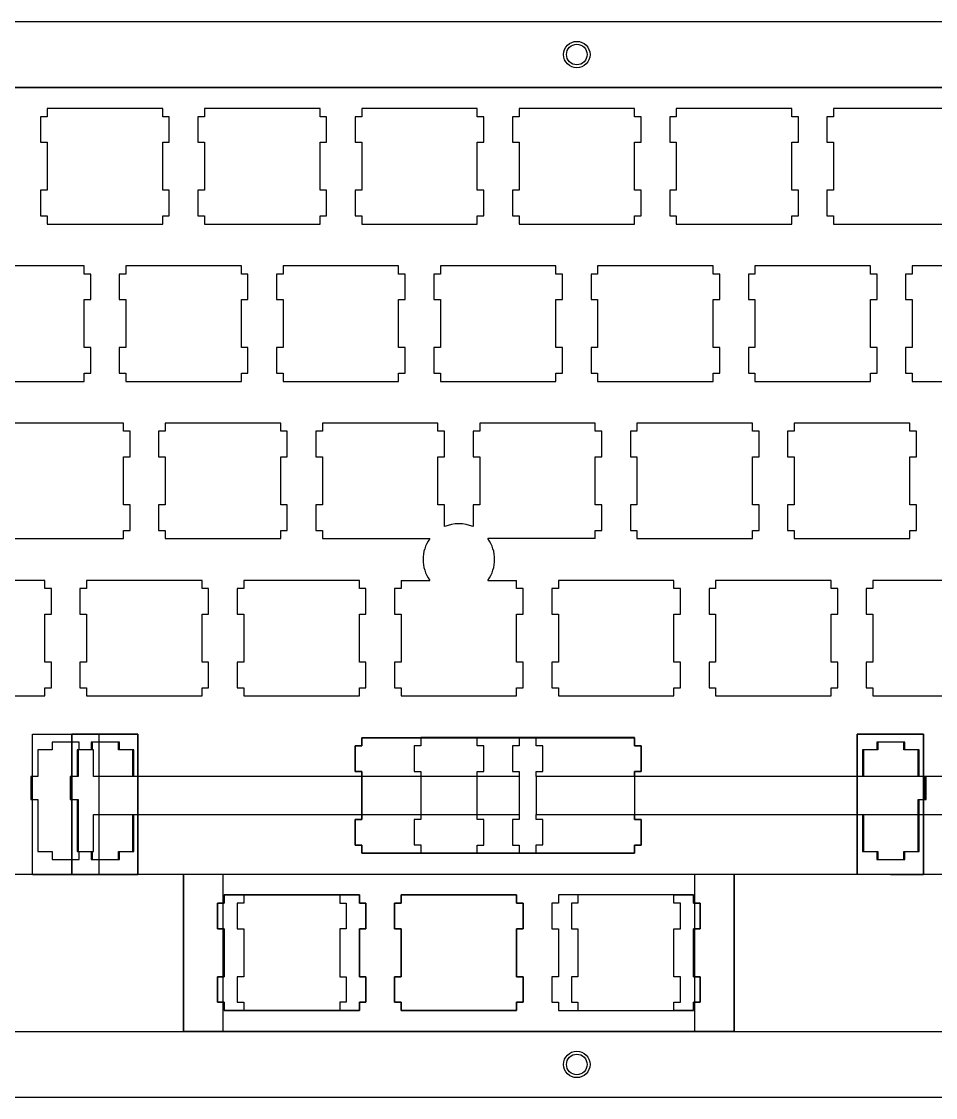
# Model space of a CAD drawing. Header units: millimetres. Extents: x 0 to 302, y 0 to 130.
# Drawn here: x 83.6 to 194.3, y 0 to 130.3 of the extents above; entities that cross this region are included whole.
import ezdxf

# ---------------------------------------------------------------- set-up
doc = ezdxf.new("R2010")
doc.units = ezdxf.units.MM
for name, color, linetype, lineweight, true_color in [('BOLT_HOLES', 7, 'Continuous', 25, 0xffffff), ('BORDER', 7, 'Continuous', 25, 0xffffff), ('HOLES', 7, 'Continuous', 25, 0xffffff), ('MOUSE BUTTONS__UNIVERSAL', 5, 'Continuous', 25, 0x0000ff), ('MOUSE_BUTTONS__1.25U', 5, 'Continuous', 25, 0x0000ff), ('MOUSE_BUTTONS__1U', 5, 'Continuous', 25, 0x0000ff), ('MOUSE_BUTTONS__PCB_CUTOUT', 30, 'Continuous', 25, 0xff7f00), ('PCBS', 7, 'Continuous', 25, 0x000000), ('SWITCH__BASE', 5, 'Continuous', 25, 0x0000ff), ('SWITCH__BOTTOM_ROW__6.25U__PCB', 5, 'Continuous', 25, 0x0000ff), ('SWITCH__BOTTOM_ROW__6.25U__PLATE', 5, 'Continuous', 25, 0x0000ff), ('SWITCH__BOTTOM_ROW__6U__PCB', 5, 'Continuous', 25, 0x0000ff), ('SWITCH__BOTTOM_ROW__6U__PLATE', 5, 'Continuous', 25, 0x0000ff), ('SWITCH__BOTTOM_ROW__7U__PCB', 5, 'Continuous', 25, 0x0000ff), ('SWITCH__BOTTOM_ROW__7U__PLATE', 5, 'Continuous', 25, 0x0000ff), ('SWITCH__MOUSE BUTTONS CUTOUT', 30, 'Continuous', 25, 0xff7f00), ('SWITCH__UNIVERSAL', 2, 'Continuous', 25, 0xffff00), ('TOP_PLATE__BASE', 1, 'Continuous', 25, 0xff0000), ('TOP_PLATE__MB__1.25U', 1, 'Continuous', 25, 0xff0000), ('TOP_PLATE__MB__1U', 1, 'Continuous', 25, 0xff0000)]:
    doc.layers.add(name, color=color, linetype=linetype, lineweight=lineweight, true_color=true_color)

msp = doc.modelspace()

# ---------------------------------------------------------------- linework, layer by layer
at = {"layer": 'BOLT_HOLES'}
for centre in [(150.8763, 126.302), (150.8749, 4)]:
    msp.add_circle(centre, 1.25, dxfattribs=at)
at = {"layer": 'BORDER'}
for p, q in [((34.875, 130.302), (297.7516, 130.302)), ((297.7516, 0), (4, 0))]:
    msp.add_line(p, q, dxfattribs=at)
at = {"layer": 'HOLES'}
for centre in [(150.8763, 126.302), (150.8749, 4)]:
    msp.add_circle(centre, 1.6, dxfattribs=at)
at = {"layer": 'MOUSE BUTTONS__UNIVERSAL'}
for p, q in [((108.15701, 23.5267), (107.35638, 23.5267)), ((107.35638, 23.5267), (107.35638, 20.4275)), ((110.53826, 24.5258), (108.15701, 24.5272)), ((108.15701, 24.5272), (108.15701, 23.5267)), ((110.5383, 24.5258), (124.5383, 24.5258)), ((124.5383, 24.5258), (124.5383, 23.5267)), ((124.5383, 23.5267), (125.3383, 23.5267)), ((125.3383, 23.5267), (125.3383, 20.4248)), ((128.7883, 20.4248), (128.7883, 23.5267)), ((128.7883, 23.5267), (129.5883, 23.5267)), ((129.5883, 24.5258), (143.5883, 24.5258)), ((129.5883, 23.5267), (129.5883, 24.5258)), ((143.5883, 24.5258), (143.5883, 23.5267)), ((143.5883, 23.5267), (144.3883, 23.5267)), ((144.3883, 23.5267), (144.3883, 20.4248)), ((148.6383, 23.5267), (147.8383, 23.5267)), ((147.8383, 23.5267), (147.8383, 20.4248)), ((148.6383, 24.5258), (148.6383, 23.5267)), ((162.6383, 24.5258), (148.6383, 24.5258)), ((162.6383, 24.5258), (165.0189, 24.5272)), ((165.0189, 24.5272), (165.0189, 23.5267)), ((165.0189, 23.5267), (165.8183, 23.5267)), ((165.8183, 23.5267), (165.8183, 20.4275)), ((107.35638, 20.4275), (108.15701, 20.4275)), ((108.15701, 20.4275), (108.15701, 14.62871)), ((125.3383, 20.4248), (124.5383, 20.4248)), ((124.5383, 20.4248), (124.5383, 14.6246)), ((129.5883, 20.4248), (128.7883, 20.4248)), ((129.5883, 14.6246), (129.5883, 20.4248)), ((144.3883, 20.4248), (143.5883, 20.4248)), ((143.5883, 20.4248), (143.5883, 14.6246)), ((147.8383, 20.4248), (148.6383, 20.4248)), ((148.6383, 20.4248), (148.6383, 14.6246)), ((165.8183, 20.4275), (165.0189, 20.4275)), ((165.0189, 20.4275), (165.0189, 14.62871)), ((108.15701, 14.62871), (107.35638, 14.62871)), ((107.35638, 14.62871), (107.35638, 11.52814)), ((124.5383, 14.6246), (125.3383, 14.6246)), ((125.3383, 14.6246), (125.3383, 11.5268)), ((128.7883, 11.5268), (128.7883, 14.6246)), ((128.7883, 14.6246), (129.5883, 14.6246)), ((143.5883, 14.6246), (144.3883, 14.6246)), ((144.3883, 14.6246), (144.3883, 11.5268)), ((148.6383, 14.6246), (147.8383, 14.6246)), ((147.8383, 14.6246), (147.8383, 11.5268)), ((165.0189, 14.62871), (165.8183, 14.62871)), ((165.8183, 14.62871), (165.8183, 11.52814)), ((107.35638, 11.52814), (108.15701, 11.52814)), ((108.15701, 11.52814), (108.15701, 10.52906)), ((108.15701, 10.52906), (110.5383, 10.52906)), ((124.5383, 10.5263), (110.5383, 10.5263)), ((125.3383, 11.5268), (124.5383, 11.5268)), ((124.5383, 11.5268), (124.5383, 10.5263)), ((129.5883, 11.5268), (128.7883, 11.5268)), ((129.5883, 10.5263), (129.5883, 11.5268)), ((143.5883, 10.5263), (129.5883, 10.5263)), ((144.3883, 11.5268), (143.5883, 11.5268)), ((143.5883, 11.5268), (143.5883, 10.5263)), ((147.8383, 11.5268), (148.6383, 11.5268)), ((148.6383, 11.5268), (148.6383, 10.5263)), ((148.6383, 10.5263), (162.6383, 10.5263)), ((165.0189, 10.52906), (162.6383, 10.5263)), ((165.8183, 11.52814), (165.0189, 11.52814)), ((165.0189, 11.52814), (165.0189, 10.52906))]:
    msp.add_line(p, q, dxfattribs=at)
at = {"layer": 'MOUSE_BUTTONS__1.25U'}
for p, q in [((107.35638, 20.4275), (107.35638, 23.5267)), ((107.35638, 23.5267), (108.15701, 23.5267)), ((108.15701, 23.5267), (108.15701, 24.5272)), ((108.15701, 24.5272), (122.1565, 24.5272)), ((122.1565, 24.5258), (122.1565, 23.5267)), ((122.1565, 23.5267), (122.9571, 23.5267)), ((122.9571, 23.5267), (122.9571, 20.4275)), ((129.5883, 23.5267), (128.7883, 23.5267)), ((128.7883, 23.5267), (128.7883, 20.4248)), ((129.5883, 24.5258), (129.5883, 23.5267)), ((143.5883, 24.5258), (129.5883, 24.5258)), ((143.5883, 23.5267), (143.5883, 24.5258)), ((144.3883, 23.5267), (143.5883, 23.5267)), ((144.3884, 20.4275), (144.3883, 23.5267)), ((151.0196, 23.5267), (150.2188, 23.5267)), ((150.2188, 23.5267), (150.2188, 20.4275)), ((151.0196, 24.5272), (151.0196, 23.5267)), ((165.0189, 24.5272), (151.0196, 24.5272)), ((165.0189, 23.5267), (165.0189, 24.5272)), ((165.8183, 23.5267), (165.0189, 23.5267)), ((165.8183, 20.4275), (165.8183, 23.5267)), ((108.15701, 20.4275), (107.35638, 20.4275)), ((108.15701, 14.62871), (108.15701, 20.4275)), ((122.9571, 20.4275), (122.1565, 20.4275)), ((122.1565, 20.4275), (122.1565, 14.62871)), ((128.7883, 20.4248), (129.5883, 20.4248)), ((129.5883, 20.4248), (129.5883, 14.6246)), ((143.5876, 14.62871), (143.5876, 20.4275)), ((143.5876, 20.4275), (144.3884, 20.4275)), ((150.2188, 20.4275), (151.0196, 20.4275)), ((151.0196, 20.4275), (151.0196, 14.62871)), ((165.0189, 14.62871), (165.0189, 20.4275)), ((165.0189, 20.4275), (165.8183, 20.4275)), ((107.35638, 11.52814), (107.35638, 14.62871)), ((107.35638, 14.62871), (108.15701, 14.62871)), ((122.1565, 14.62871), (122.9571, 14.62871)), ((122.9571, 14.62871), (122.9571, 11.52814)), ((128.7883, 14.6246), (128.7876, 11.5281)), ((129.5883, 14.6246), (128.7883, 14.6246)), ((144.3883, 14.6246), (143.5876, 14.62871)), ((144.3884, 11.52814), (144.3883, 14.6246)), ((151.0196, 14.62871), (150.2188, 14.62871)), ((150.2188, 14.62871), (150.2188, 11.52814)), ((165.8183, 14.62871), (165.0189, 14.62871)), ((165.8183, 11.52814), (165.8183, 14.62871)), ((108.15701, 11.52814), (107.35638, 11.52814)), ((108.15701, 10.52906), (108.15701, 11.52814)), ((122.1565, 10.52906), (108.15701, 10.52906)), ((122.9571, 11.52814), (122.1565, 11.52814)), ((122.1565, 11.52814), (122.1565, 10.52906)), ((128.7876, 11.5281), (129.5883, 11.5268)), ((129.5883, 11.52814), (129.5883, 10.5291)), ((129.5883, 10.5291), (143.5876, 10.5291)), ((143.5876, 10.5291), (143.5883, 11.5268)), ((143.5883, 11.5268), (144.3884, 11.52814)), ((150.2188, 11.52814), (151.0196, 11.52814)), ((151.0196, 11.52814), (151.0196, 10.5291)), ((151.0196, 10.5291), (165.0189, 10.52906)), ((165.0189, 10.52906), (165.0189, 11.52814)), ((165.0189, 11.52814), (165.8183, 11.52814))]:
    msp.add_line(p, q, dxfattribs=at)
at = {"layer": 'MOUSE_BUTTONS__1U'}
for p, q in [((109.7383, 23.5267), (109.73763, 20.4275)), ((110.53826, 23.5267), (109.7383, 23.5267)), ((124.5378, 24.5272), (110.53826, 24.5258)), ((110.53826, 24.5258), (110.53826, 23.5267)), ((124.5378, 23.5267), (124.5378, 24.5272)), ((125.3383, 23.5267), (124.5378, 23.5267)), ((125.3383, 20.4275), (125.3383, 23.5267)), ((128.7883, 23.5267), (128.7876, 20.4275)), ((129.5883, 23.5267), (128.7883, 23.5267)), ((143.5876, 24.5258), (129.5883, 24.5272)), ((129.5883, 24.5258), (129.5883, 23.5267)), ((143.5876, 23.5267), (143.5876, 24.5258)), ((144.3884, 23.5267), (143.5876, 23.5267)), ((144.3883, 20.4275), (144.3884, 23.5267)), ((147.8383, 23.5267), (147.8375, 20.4275)), ((148.6383, 23.5267), (147.8383, 23.5267)), ((148.6383, 24.5258), (148.6383, 23.5267)), ((162.6383, 24.5258), (148.6383, 24.5258)), ((162.6383, 23.5267), (162.6383, 24.5258)), ((163.4384, 23.5267), (162.6383, 23.5267)), ((163.4383, 20.4248), (163.4384, 23.5267)), ((109.73763, 20.4275), (110.53826, 20.4248)), ((110.53826, 20.4248), (110.5383, 14.6287)), ((124.5378, 14.6287), (124.5378, 20.4275)), ((124.5378, 20.4275), (125.3383, 20.4275)), ((128.7876, 20.4275), (129.5883, 20.4275)), ((129.5883, 20.4275), (129.5883, 14.6246)), ((143.5883, 14.6246), (143.5876, 20.4275)), ((143.5876, 20.4275), (144.3883, 20.4275)), ((147.8375, 20.4275), (148.6383, 20.4275)), ((148.6383, 20.4275), (148.6383, 14.6287)), ((162.6383, 14.6287), (162.6383, 20.4248)), ((162.6383, 20.4248), (163.4383, 20.4248)), ((110.5383, 14.6287), (109.7383, 14.6246)), ((109.7383, 14.6246), (109.7383, 11.5268)), ((125.3384, 14.6287), (124.5378, 14.6287)), ((125.3383, 11.5281), (125.3384, 14.6287)), ((128.7883, 14.6246), (128.7876, 11.52814)), ((129.5883, 14.6246), (128.7883, 14.6246)), ((144.3884, 14.62871), (143.5883, 14.6246)), ((144.3883, 11.5268), (144.3884, 14.62871)), ((148.6383, 14.6287), (147.8383, 14.6246)), ((147.8383, 14.6246), (147.8383, 11.5268)), ((163.4384, 14.6287), (162.6383, 14.6287)), ((163.4383, 11.5268), (163.4384, 14.6287)), ((109.7383, 11.5268), (110.53826, 11.5268)), ((110.53826, 11.5268), (110.53826, 10.5291)), ((110.53826, 10.5291), (124.5378, 10.5291)), ((124.5378, 10.5291), (124.5383, 11.5268)), ((124.5383, 11.5268), (125.3383, 11.5281)), ((128.7876, 11.52814), (129.5883, 11.5268)), ((129.5883, 11.5268), (129.5883, 10.5291)), ((129.5883, 10.5291), (143.5883, 10.5263)), ((143.5883, 10.5263), (143.5883, 11.5268)), ((143.5883, 11.5268), (144.3883, 11.5268)), ((147.8383, 11.5268), (148.6383, 11.5281)), ((148.6383, 11.5281), (148.6383, 10.5291)), ((148.6383, 10.5291), (162.6383, 10.52906)), ((162.6383, 10.52906), (162.6383, 11.5268)), ((162.6383, 11.5268), (163.4383, 11.5268))]:
    msp.add_line(p, q, dxfattribs=at)
at = {"layer": 'MOUSE_BUTTONS__PCB_CUTOUT'}
for p, q in [((293.7523, 122.302), (32.875, 122.302)), ((8, 27.0504), (293.7523, 27.0504))]:
    msp.add_line(p, q, dxfattribs=at)
at = {"layer": 'PCBS'}
for p, q in [((293.7523, 122.302), (32.875, 122.302)), ((8, 8), (293.7509, 8))]:
    msp.add_line(p, q, dxfattribs=at)
at = {"layer": 'SWITCH__BASE'}
for p, q in [((86.7258, 118.775), (85.9267, 118.775)), ((85.9267, 118.775), (85.9267, 115.675)), ((86.7258, 119.776), (86.7258, 118.775)), ((100.7253, 119.776), (86.7258, 119.776)), ((100.7253, 118.775), (100.7253, 119.776)), ((101.5243, 118.775), (100.7253, 118.775)), ((101.5243, 115.675), (101.5243, 118.775)), ((105.7743, 118.775), (104.9763, 118.775)), ((104.9763, 118.775), (104.9763, 115.675)), ((105.7743, 119.776), (105.7743, 118.775)), ((119.7753, 119.776), (105.7743, 119.776)), ((119.7753, 118.775), (119.7753, 119.776)), ((120.5743, 118.775), (119.7753, 118.775)), ((120.5743, 115.675), (120.5743, 118.775)), ((124.8253, 118.775), (124.0253, 118.775)), ((124.0253, 118.775), (124.0253, 115.675)), ((124.8253, 119.776), (124.8253, 118.775)), ((138.8253, 119.776), (124.8253, 119.776)), ((138.8253, 118.775), (138.8253, 119.776)), ((139.6263, 118.775), (138.8253, 118.775)), ((139.6263, 115.675), (139.6263, 118.775)), ((143.8753, 118.775), (143.0763, 118.775)), ((143.0763, 118.775), (143.0763, 115.675)), ((143.8753, 119.776), (143.8753, 118.775)), ((157.8753, 119.776), (143.8753, 119.776)), ((157.8753, 118.775), (157.8753, 119.776)), ((158.6763, 118.775), (157.8753, 118.775)), ((158.6763, 115.675), (158.6763, 118.775)), ((162.9253, 118.775), (162.1263, 118.775)), ((162.1263, 118.775), (162.1263, 115.675)), ((162.9253, 119.776), (162.9253, 118.775)), ((176.9253, 119.776), (162.9253, 119.776)), ((176.9253, 118.775), (176.9253, 119.776)), ((177.7263, 118.775), (176.9253, 118.775)), ((177.7263, 115.675), (177.7263, 118.775)), ((181.9753, 118.775), (181.1763, 118.775)), ((181.1763, 118.775), (181.1763, 115.675)), ((181.9753, 119.776), (181.9753, 118.775)), ((195.9753, 119.776), (181.9753, 119.776)), ((85.9267, 115.675), (86.7258, 115.675)), ((86.7258, 115.675), (86.7258, 109.875)), ((100.7253, 109.875), (100.7253, 115.675)), ((100.7253, 115.675), (101.5243, 115.675)), ((104.9763, 115.675), (105.7743, 115.675)), ((105.7743, 115.675), (105.7743, 109.875)), ((119.7753, 109.875), (119.7753, 115.675)), ((119.7753, 115.675), (120.5743, 115.675)), ((124.0253, 115.675), (124.8253, 115.675)), ((124.8253, 115.675), (124.8253, 109.875)), ((138.8253, 109.875), (138.8253, 115.675)), ((138.8253, 115.675), (139.6263, 115.675)), ((143.0763, 115.675), (143.8753, 115.675)), ((143.8753, 115.675), (143.8753, 109.875)), ((157.8753, 109.875), (157.8753, 115.675)), ((157.8753, 115.675), (158.6763, 115.675)), ((162.1263, 115.675), (162.9253, 115.675)), ((162.9253, 115.675), (162.9253, 109.875)), ((176.9253, 109.875), (176.9253, 115.675)), ((176.9253, 115.675), (177.7263, 115.675)), ((181.1763, 115.675), (181.9753, 115.675)), ((181.9753, 115.675), (181.9753, 109.875)), ((86.7258, 109.875), (85.9267, 109.875)), ((85.9267, 109.875), (85.9267, 106.775)), ((101.5243, 109.875), (100.7253, 109.875)), ((101.5243, 106.775), (101.5243, 109.875)), ((105.7743, 109.875), (104.9763, 109.875)), ((104.9763, 109.875), (104.9763, 106.775)), ((120.5743, 109.875), (119.7753, 109.875)), ((120.5743, 106.775), (120.5743, 109.875)), ((124.8253, 109.875), (124.0253, 109.875)), ((124.0253, 109.875), (124.0253, 106.775)), ((139.6263, 109.875), (138.8253, 109.875)), ((139.6263, 106.775), (139.6263, 109.875)), ((143.8753, 109.875), (143.0763, 109.875)), ((143.0763, 109.875), (143.0763, 106.775)), ((158.6763, 109.875), (157.8753, 109.875)), ((158.6763, 106.775), (158.6763, 109.875)), ((162.9253, 109.875), (162.1263, 109.875)), ((162.1263, 109.875), (162.1263, 106.775)), ((177.7263, 109.875), (176.9253, 109.875)), ((177.7263, 106.775), (177.7263, 109.875)), ((181.9753, 109.875), (181.1763, 109.875)), ((181.1763, 109.875), (181.1763, 106.775)), ((85.9267, 106.775), (86.7258, 106.775)), ((86.7258, 106.775), (86.7258, 105.776)), ((86.7258, 105.776), (100.7253, 105.776)), ((100.7253, 105.776), (100.7253, 106.775)), ((100.7253, 106.775), (101.5243, 106.775)), ((104.9763, 106.775), (105.7743, 106.775)), ((105.7743, 106.775), (105.7743, 105.776)), ((105.7743, 105.776), (119.7753, 105.776)), ((119.7753, 105.776), (119.7753, 106.775)), ((119.7753, 106.775), (120.5743, 106.775)), ((124.0253, 106.775), (124.8253, 106.775)), ((124.8253, 106.775), (124.8253, 105.776)), ((124.8253, 105.776), (138.8253, 105.776)), ((138.8253, 105.776), (138.8253, 106.775)), ((138.8253, 106.775), (139.6263, 106.775)), ((143.0763, 106.775), (143.8753, 106.775)), ((143.8753, 106.775), (143.8753, 105.776)), ((143.8753, 105.776), (157.8753, 105.776)), ((157.8753, 105.776), (157.8753, 106.775)), ((157.8753, 106.775), (158.6763, 106.775)), ((162.1263, 106.775), (162.9253, 106.775)), ((162.9253, 106.775), (162.9253, 105.776)), ((162.9253, 105.776), (176.9253, 105.776)), ((176.9253, 105.776), (176.9253, 106.775)), ((176.9253, 106.775), (177.7263, 106.775)), ((181.1763, 106.775), (181.9753, 106.775)), ((181.9753, 106.775), (181.9753, 105.776)), ((181.9753, 105.776), (195.9753, 105.776)), ((91.2004, 100.726), (77.2008, 100.726)), ((91.2004, 99.725), (91.2004, 100.726)), ((96.2503, 100.726), (96.2503, 99.725)), ((110.2503, 100.726), (96.2503, 100.726)), ((110.2503, 99.725), (110.2503, 100.726)), ((115.3003, 100.726), (115.3003, 99.725)), ((129.3003, 100.726), (115.3003, 100.726)), ((129.3003, 99.725), (129.3003, 100.726)), ((134.3503, 100.726), (134.3503, 99.725)), ((148.3503, 100.726), (134.3503, 100.726)), ((148.3503, 99.725), (148.3503, 100.726)), ((153.4003, 100.726), (153.4003, 99.725)), ((167.4003, 100.726), (153.4003, 100.726)), ((167.4003, 99.725), (167.4003, 100.726)), ((172.4503, 100.726), (172.4503, 99.725)), ((186.4503, 100.726), (172.4503, 100.726)), ((186.4503, 99.725), (186.4503, 100.726)), ((191.5003, 100.726), (191.5003, 99.725)), ((205.5003, 100.726), (191.5003, 100.726)), ((92.0012, 99.725), (91.2004, 99.725)), ((92.0012, 96.625), (92.0012, 99.725)), ((96.2503, 99.725), (95.4517, 99.725)), ((95.4517, 99.725), (95.4517, 96.625)), ((111.0513, 99.725), (110.2503, 99.725)), ((111.0513, 96.625), (111.0513, 99.725)), ((115.3003, 99.725), (114.5013, 99.725)), ((114.5013, 99.725), (114.5013, 96.625)), ((130.1013, 99.725), (129.3003, 99.725)), ((130.1013, 96.625), (130.1013, 99.725)), ((134.3503, 99.725), (133.5513, 99.725)), ((133.5513, 99.725), (133.5513, 96.625)), ((149.1513, 99.725), (148.3503, 99.725)), ((149.1513, 96.625), (149.1513, 99.725)), ((153.4003, 99.725), (152.6013, 99.725)), ((152.6013, 99.725), (152.6013, 96.625)), ((168.2013, 99.725), (167.4003, 99.725)), ((168.2013, 96.625), (168.2013, 99.725)), ((172.4503, 99.725), (171.6513, 99.725)), ((171.6513, 99.725), (171.6513, 96.625)), ((187.2513, 99.725), (186.4503, 99.725)), ((187.2513, 96.625), (187.2513, 99.725)), ((191.5003, 99.725), (190.7013, 99.725)), ((190.7013, 99.725), (190.7013, 96.625)), ((91.2004, 90.8246), (91.2004, 96.625)), ((91.2004, 96.625), (92.0012, 96.625)), ((95.4517, 96.625), (96.2503, 96.625)), ((96.2503, 96.625), (96.2503, 90.8246)), ((110.2503, 90.8246), (110.2503, 96.625)), ((110.2503, 96.625), (111.0513, 96.625)), ((114.5013, 96.625), (115.3003, 96.625)), ((115.3003, 96.625), (115.3003, 90.8246)), ((129.3003, 90.8246), (129.3003, 96.625)), ((129.3003, 96.625), (130.1013, 96.625)), ((133.5513, 96.625), (134.3503, 96.625)), ((134.3503, 96.625), (134.3503, 90.8246)), ((148.3503, 90.8246), (148.3503, 96.625)), ((148.3503, 96.625), (149.1513, 96.625)), ((152.6013, 96.625), (153.4003, 96.625)), ((153.4003, 96.625), (153.4003, 90.8246)), ((167.4003, 90.8246), (167.4003, 96.625)), ((167.4003, 96.625), (168.2013, 96.625)), ((171.6513, 96.625), (172.4503, 96.625)), ((172.4503, 96.625), (172.4503, 90.8246)), ((186.4503, 90.8246), (186.4503, 96.625)), ((186.4503, 96.625), (187.2513, 96.625)), ((190.7013, 96.625), (191.5003, 96.625)), ((191.5003, 96.625), (191.5003, 90.8246)), ((92.0012, 90.8246), (91.2004, 90.8246)), ((92.0012, 87.7255), (92.0012, 90.8246)), ((96.2503, 90.8246), (95.4517, 90.8246)), ((95.4517, 90.8246), (95.4517, 87.7255)), ((111.0513, 90.8246), (110.2503, 90.8246)), ((111.0513, 87.7255), (111.0513, 90.8246)), ((115.3003, 90.8246), (114.5013, 90.8246)), ((114.5013, 90.8246), (114.5013, 87.7255)), ((130.1013, 90.8246), (129.3003, 90.8246)), ((130.1013, 87.7255), (130.1013, 90.8246)), ((134.3503, 90.8246), (133.5513, 90.8246)), ((133.5513, 90.8246), (133.5513, 87.7255)), ((149.1513, 90.8246), (148.3503, 90.8246)), ((149.1513, 87.7255), (149.1513, 90.8246)), ((153.4003, 90.8246), (152.6013, 90.8246)), ((152.6013, 90.8246), (152.6013, 87.7255)), ((168.2013, 90.8246), (167.4003, 90.8246)), ((168.2013, 87.7255), (168.2013, 90.8246)), ((172.4503, 90.8246), (171.6513, 90.8246)), ((171.6513, 90.8246), (171.6513, 87.7255)), ((187.2513, 90.8246), (186.4503, 90.8246)), ((187.2513, 87.7255), (187.2513, 90.8246)), ((191.5003, 90.8246), (190.7013, 90.8246)), ((190.7013, 90.8246), (190.7013, 87.7255)), ((91.2004, 86.7264), (91.2004, 87.7255)), ((91.2004, 87.7255), (92.0012, 87.7255)), ((95.4517, 87.7255), (96.2503, 87.7255)), ((96.2503, 87.7255), (96.2503, 86.7264)), ((110.2503, 86.7264), (110.2503, 87.7255)), ((110.2503, 87.7255), (111.0513, 87.7255)), ((114.5013, 87.7255), (115.3003, 87.7255)), ((115.3003, 87.7255), (115.3003, 86.7264)), ((129.3003, 86.7264), (129.3003, 87.7255)), ((129.3003, 87.7255), (130.1013, 87.7255)), ((133.5513, 87.7255), (134.3503, 87.7255)), ((134.3503, 87.7255), (134.3503, 86.7264)), ((148.3503, 86.7264), (148.3503, 87.7255)), ((148.3503, 87.7255), (149.1513, 87.7255)), ((152.6013, 87.7255), (153.4003, 87.7255)), ((153.4003, 87.7255), (153.4003, 86.7264)), ((167.4003, 86.7264), (167.4003, 87.7255)), ((167.4003, 87.7255), (168.2013, 87.7255)), ((171.6513, 87.7255), (172.4503, 87.7255)), ((172.4503, 87.7255), (172.4503, 86.7264)), ((186.4503, 86.7264), (186.4503, 87.7255)), ((186.4503, 87.7255), (187.2513, 87.7255)), ((190.7013, 87.7255), (191.5003, 87.7255)), ((191.5003, 87.7255), (191.5003, 86.7264)), ((77.2008, 86.7264), (91.2004, 86.7264)), ((96.2503, 86.7264), (110.2503, 86.7264)), ((115.3003, 86.7264), (129.3003, 86.7264)), ((134.3503, 86.7264), (148.3503, 86.7264)), ((153.4003, 86.7264), (167.4003, 86.7264)), ((172.4503, 86.7264), (186.4503, 86.7264)), ((191.5003, 86.7264), (205.5003, 86.7264)), ((95.9633, 81.6757), (81.9633, 81.6757)), ((95.9633, 80.6752), (95.9633, 81.6757)), ((101.0133, 81.6757), (101.0133, 80.6752)), ((115.0133, 81.6757), (101.0133, 81.6757)), ((115.0133, 80.6752), (115.0133, 81.6757)), ((120.0633, 81.6757), (120.0633, 80.6752)), ((134.0633, 81.6757), (120.0633, 81.6757)), ((134.0633, 80.6752), (134.0633, 81.6757)), ((139.1133, 81.6757), (139.1133, 80.6752)), ((153.1133, 81.6757), (139.1133, 81.6757)), ((153.1133, 80.6752), (153.1133, 81.6757)), ((158.1633, 81.6757), (158.1633, 80.6752)), ((172.1633, 81.6757), (158.1633, 81.6757)), ((172.1633, 80.6752), (172.1633, 81.6757)), ((177.2133, 81.6757), (177.2133, 80.6752)), ((191.2133, 81.6757), (177.2133, 81.6757)), ((191.2133, 80.6752), (191.2133, 81.6757)), ((96.7633, 80.6752), (95.9633, 80.6752)), ((96.7633, 77.5747), (96.7633, 80.6752)), ((101.0133, 80.6752), (100.2133, 80.6752)), ((100.2133, 80.6752), (100.2133, 77.5747)), ((115.8133, 80.6752), (115.0133, 80.6752)), ((115.8133, 77.5747), (115.8133, 80.6752)), ((120.0633, 80.6752), (119.2633, 80.6752)), ((119.2633, 80.6752), (119.2633, 77.5747)), ((134.8633, 80.6752), (134.0633, 80.6752)), ((134.8633, 77.5747), (134.8633, 80.6752)), ((139.1133, 80.6752), (138.3133, 80.6752)), ((138.3133, 80.6752), (138.3133, 77.5747)), ((153.9133, 80.6752), (153.1133, 80.6752)), ((153.9133, 77.5747), (153.9133, 80.6752)), ((158.1633, 80.6752), (157.3633, 80.6752)), ((157.3633, 80.6752), (157.3633, 77.5747)), ((172.9633, 80.6752), (172.1633, 80.6752)), ((172.9633, 77.5747), (172.9633, 80.6752)), ((177.2133, 80.6752), (176.4133, 80.6752)), ((176.4133, 80.6752), (176.4133, 77.5747)), ((192.0133, 80.6752), (191.2133, 80.6752)), ((192.0133, 77.5747), (192.0133, 80.6752)), ((95.9633, 71.7746), (95.9633, 77.5747)), ((95.9633, 77.5747), (96.7633, 77.5747)), ((100.2133, 77.5747), (101.0133, 77.5747)), ((101.0133, 77.5747), (101.0133, 71.7746)), ((115.0133, 71.7746), (115.0133, 77.5747)), ((115.0133, 77.5747), (115.8133, 77.5747)), ((119.2633, 77.5747), (120.0633, 77.5747)), ((120.0633, 77.5747), (120.0633, 71.7746)), ((134.0633, 71.7746), (134.0633, 77.5747)), ((134.0633, 77.5747), (134.8633, 77.5747)), ((138.3133, 77.5747), (139.1133, 77.5747)), ((139.1133, 77.5747), (139.1133, 71.7746)), ((153.1133, 71.7746), (153.1133, 77.5747)), ((153.1133, 77.5747), (153.9133, 77.5747)), ((157.3633, 77.5747), (158.1633, 77.5747)), ((158.1633, 77.5747), (158.1633, 71.7746)), ((172.1633, 71.7746), (172.1633, 77.5747)), ((172.1633, 77.5747), (172.9633, 77.5747)), ((176.4133, 77.5747), (177.2133, 77.5747)), ((177.2133, 77.5747), (177.2133, 71.7746)), ((191.2133, 71.7746), (191.2133, 77.5747)), ((191.2133, 77.5747), (192.0133, 77.5747)), ((96.7633, 71.7746), (95.9633, 71.7746)), ((96.7633, 68.6755), (96.7633, 71.7746)), ((101.0133, 71.7746), (100.2133, 71.7746)), ((100.2133, 71.7746), (100.2133, 68.6755)), ((115.8133, 71.7746), (115.0133, 71.7746)), ((115.8133, 68.6755), (115.8133, 71.7746)), ((120.0633, 71.7746), (119.2633, 71.7746)), ((119.2633, 71.7746), (119.2633, 68.6755)), ((134.8633, 71.7746), (134.0633, 71.7746)), ((134.8633, 69.12871), (134.8633, 71.7746)), ((139.1133, 71.7746), (138.3133, 71.7746)), ((138.3133, 71.7746), (138.3133, 69.12871)), ((153.9133, 71.7746), (153.1133, 71.7746)), ((153.9133, 68.6755), (153.9133, 71.7746)), ((158.1633, 71.7746), (157.3633, 71.7746)), ((157.3633, 71.7746), (157.3633, 68.6755)), ((172.9633, 71.7746), (172.1633, 71.7746)), ((172.9633, 68.6755), (172.9633, 71.7746)), ((177.2133, 71.7746), (176.4133, 71.7746)), ((176.4133, 71.7746), (176.4133, 68.6755)), ((192.0133, 71.7746), (191.2133, 71.7746)), ((192.0133, 68.6755), (192.0133, 71.7746)), ((95.9633, 67.6764), (95.9633, 68.6755)), ((95.9633, 68.6755), (96.7633, 68.6755)), ((100.2133, 68.6755), (101.0133, 68.6755)), ((101.0133, 68.6755), (101.0133, 67.6764)), ((115.0133, 67.6764), (115.0133, 68.6755)), ((115.0133, 68.6755), (115.8133, 68.6755)), ((119.2633, 68.6755), (120.0633, 68.6755)), ((120.0633, 68.6755), (120.0633, 67.6764)), ((153.1133, 67.6764), (153.1133, 68.6755)), ((153.1133, 68.6755), (153.9133, 68.6755)), ((157.3633, 68.6755), (158.1633, 68.6755)), ((158.1633, 68.6755), (158.1633, 67.6764)), ((172.1633, 67.6764), (172.1633, 68.6755)), ((172.1633, 68.6755), (172.9633, 68.6755)), ((176.4133, 68.6755), (177.2133, 68.6755)), ((177.2133, 68.6755), (177.2133, 67.6764)), ((191.2133, 67.6764), (191.2133, 68.6755)), ((191.2133, 68.6755), (192.0133, 68.6755)), ((81.9633, 67.6764), (95.9633, 67.6764)), ((101.0133, 67.6764), (115.0133, 67.6764)), ((120.0633, 67.6764), (133.0641, 67.6764)), ((153.1133, 67.6764), (140.1125, 67.6764)), ((158.1633, 67.6764), (172.1633, 67.6764)), ((177.2133, 67.6764), (191.2133, 67.6764)), ((86.4379, 62.6257), (72.4383, 62.6257)), ((86.4379, 61.6252), (86.4379, 62.6257)), ((91.4883, 62.6257), (91.4883, 61.6252)), ((105.4883, 62.6257), (91.4883, 62.6257)), ((105.4883, 61.6252), (105.4883, 62.6257)), ((110.5383, 62.6257), (110.5383, 61.6252)), ((124.5383, 62.6257), (110.5383, 62.6257)), ((124.5383, 61.6252), (124.5383, 62.6257)), ((129.5883, 62.6257), (129.5883, 61.6252)), ((129.5883, 62.6257), (133.0641, 62.6257)), ((140.1125, 62.6257), (143.5883, 62.6257)), ((143.5883, 61.6252), (143.5883, 62.6257)), ((148.6383, 62.6257), (148.6383, 61.6252)), ((162.6383, 62.6257), (148.6383, 62.6257)), ((162.6383, 61.6252), (162.6383, 62.6257)), ((167.6883, 62.6257), (167.6883, 61.6252)), ((181.6883, 62.6257), (167.6883, 62.6257)), ((181.6883, 61.6252), (181.6883, 62.6257)), ((186.7383, 62.6257), (186.7383, 61.6252)), ((200.7383, 62.6257), (186.7383, 62.6257)), ((87.2387, 61.6252), (86.4379, 61.6252)), ((87.2387, 58.5247), (87.2387, 61.6252)), ((91.4883, 61.6252), (90.6878, 61.6252)), ((90.6878, 61.6252), (90.6878, 58.5247)), ((106.2883, 61.6252), (105.4883, 61.6252)), ((106.2883, 58.5247), (106.2883, 61.6252)), ((110.5383, 61.6252), (109.7383, 61.6252)), ((109.7383, 61.6252), (109.7383, 58.5247)), ((125.3383, 61.6252), (124.5383, 61.6252)), ((125.3383, 58.5247), (125.3383, 61.6252)), ((129.5883, 61.6252), (128.7883, 61.6252)), ((128.7883, 61.6252), (128.7883, 58.5247)), ((144.3883, 61.6252), (143.5883, 61.6252)), ((144.3883, 58.5247), (144.3883, 61.6252)), ((148.6383, 61.6252), (147.8383, 61.6252)), ((147.8383, 61.6252), (147.8383, 58.5247)), ((163.4383, 61.6252), (162.6383, 61.6252)), ((163.4383, 58.5247), (163.4383, 61.6252)), ((167.6883, 61.6252), (166.8883, 61.6252)), ((166.8883, 61.6252), (166.8883, 58.5247)), ((182.4883, 61.6252), (181.6883, 61.6252)), ((182.4883, 58.5247), (182.4883, 61.6252)), ((186.7383, 61.6252), (185.9383, 61.6252)), ((185.9383, 61.6252), (185.9383, 58.5247)), ((86.4379, 52.7246), (86.4379, 58.5247)), ((86.4379, 58.5247), (87.2387, 58.5247)), ((90.6878, 58.5247), (91.4883, 58.5247)), ((91.4883, 58.5247), (91.4883, 52.7246)), ((105.4883, 52.7246), (105.4883, 58.5247)), ((105.4883, 58.5247), (106.2883, 58.5247)), ((109.7383, 58.5247), (110.5383, 58.5247)), ((110.5383, 58.5247), (110.5383, 52.7246)), ((124.5383, 52.7246), (124.5383, 58.5247)), ((124.5383, 58.5247), (125.3383, 58.5247)), ((128.7883, 58.5247), (129.5883, 58.5247)), ((129.5883, 58.5247), (129.5883, 52.7246)), ((143.5883, 52.7246), (143.5883, 58.5247)), ((143.5883, 58.5247), (144.3883, 58.5247)), ((147.8383, 58.5247), (148.6383, 58.5247)), ((148.6383, 58.5247), (148.6383, 52.7246)), ((162.6383, 52.7246), (162.6383, 58.5247)), ((162.6383, 58.5247), (163.4383, 58.5247)), ((166.8883, 58.5247), (167.6883, 58.5247)), ((167.6883, 58.5247), (167.6883, 52.7246)), ((181.6883, 52.7246), (181.6883, 58.5247)), ((181.6883, 58.5247), (182.4883, 58.5247)), ((185.9383, 58.5247), (186.7383, 58.5247)), ((186.7383, 58.5247), (186.7383, 52.7246)), ((87.2387, 52.7246), (86.4379, 52.7246)), ((87.2387, 49.6255), (87.2387, 52.7246)), ((91.4883, 52.7246), (90.6878, 52.7246)), ((90.6878, 52.7246), (90.6878, 49.6255)), ((106.2883, 52.7246), (105.4883, 52.7246)), ((106.2883, 49.6255), (106.2883, 52.7246)), ((110.5383, 52.7246), (109.7383, 52.7246)), ((109.7383, 52.7246), (109.7383, 49.6255)), ((125.3383, 52.7246), (124.5383, 52.7246)), ((125.3383, 49.6255), (125.3383, 52.7246)), ((129.5883, 52.7246), (128.7883, 52.7246)), ((128.7883, 52.7246), (128.7883, 49.6255)), ((144.3883, 52.7246), (143.5883, 52.7246)), ((144.3883, 49.6255), (144.3883, 52.7246)), ((148.6383, 52.7246), (147.8383, 52.7246)), ((147.8383, 52.7246), (147.8383, 49.6255)), ((163.4383, 52.7246), (162.6383, 52.7246)), ((163.4383, 49.6255), (163.4383, 52.7246)), ((167.6883, 52.7246), (166.8883, 52.7246)), ((166.8883, 52.7246), (166.8883, 49.6255)), ((182.4883, 52.7246), (181.6883, 52.7246)), ((182.4883, 49.6255), (182.4883, 52.7246)), ((186.7383, 52.7246), (185.9383, 52.7246)), ((185.9383, 52.7246), (185.9383, 49.6255)), ((86.4379, 48.6264), (86.4379, 49.6255)), ((86.4379, 49.6255), (87.2387, 49.6255)), ((90.6878, 49.6255), (91.4883, 49.6255)), ((91.4883, 49.6255), (91.4883, 48.6264)), ((105.4883, 48.6264), (105.4883, 49.6255)), ((105.4883, 49.6255), (106.2883, 49.6255)), ((109.7383, 49.6255), (110.5383, 49.6255)), ((110.5383, 49.6255), (110.5383, 48.6264)), ((124.5383, 48.6264), (124.5383, 49.6255)), ((124.5383, 49.6255), (125.3383, 49.6255)), ((128.7883, 49.6255), (129.5883, 49.6255)), ((129.5883, 49.6255), (129.5883, 48.6264)), ((143.5883, 48.6264), (143.5883, 49.6255)), ((143.5883, 49.6255), (144.3883, 49.6255)), ((147.8383, 49.6255), (148.6383, 49.6255)), ((148.6383, 49.6255), (148.6383, 48.6264)), ((162.6383, 48.6264), (162.6383, 49.6255)), ((162.6383, 49.6255), (163.4383, 49.6255)), ((166.8883, 49.6255), (167.6883, 49.6255)), ((167.6883, 49.6255), (167.6883, 48.6264)), ((181.6883, 48.6264), (181.6883, 49.6255)), ((181.6883, 49.6255), (182.4883, 49.6255)), ((185.9383, 49.6255), (186.7383, 49.6255)), ((186.7383, 49.6255), (186.7383, 48.6264)), ((72.4383, 48.6264), (86.4379, 48.6264)), ((91.4883, 48.6264), (105.4883, 48.6264)), ((110.5383, 48.6264), (124.5383, 48.6264)), ((129.5883, 48.6264), (143.5883, 48.6264)), ((148.6383, 48.6264), (162.6383, 48.6264)), ((167.6883, 48.6264), (181.6883, 48.6264)), ((186.7383, 48.6264), (200.7383, 48.6264))]:
    msp.add_line(p, q, dxfattribs=at)
for start, end in [(66.5549492, 113.4450508), (144.3755957, 215.6244043), (324.3755957, 35.6244043)]:
    msp.add_arc((136.5883, 65.15105), 4.33559, start, end, dxfattribs=at)
at = {"layer": 'SWITCH__BOTTOM_ROW__6.25U__PCB'}
for p, q in [((84.9686, 44), (92.9686, 44)), ((84.9686, 27), (84.9686, 44)), ((92.9686, 44), (92.9686, 27)), ((131.9682, 43.5769), (131.9682, 42.5764)), ((145.9692, 43.5769), (131.9682, 43.5769)), ((145.9692, 42.5764), (145.9692, 43.5769)), ((184.8507, 44), (192.8507, 44)), ((184.8507, 27), (184.8507, 44)), ((192.8507, 44), (192.8507, 27)), ((131.9682, 42.5764), (131.1692, 42.5764)), ((131.1692, 42.5764), (131.1692, 39.4758)), ((146.7682, 42.5764), (145.9692, 42.5764)), ((146.7682, 39.4758), (146.7682, 42.5764)), ((131.1692, 39.4758), (131.9682, 39.4758)), ((131.9682, 39.4758), (131.9682, 38.875)), ((145.9692, 38.875), (145.9692, 39.4758)), ((145.9692, 39.4758), (146.7682, 39.4758)), ((131.9682, 38.875), (131.9682, 34.2765)), ((145.9692, 38.875), (145.9692, 34.2765)), ((131.9682, 34.2765), (131.9682, 33.6757)), ((145.9692, 33.6757), (145.9692, 34.2765)), ((131.9682, 33.6757), (131.1692, 33.6757)), ((131.1692, 33.6757), (131.1692, 30.57647)), ((146.7682, 33.6757), (145.9692, 33.6757)), ((146.7682, 30.57647), (146.7682, 33.6757)), ((131.1692, 30.57647), (131.9682, 30.57647)), ((131.9682, 30.57647), (131.9682, 29.57599)), ((145.9692, 29.57599), (145.9692, 30.57647)), ((145.9692, 30.57647), (146.7682, 30.57647)), ((131.9682, 29.57599), (145.9692, 29.57599)), ((92.9686, 27), (84.9686, 27)), ((192.8507, 27), (184.8507, 27))]:
    msp.add_line(p, q, dxfattribs=at)
at = {"layer": 'SWITCH__BOTTOM_ROW__6.25U__PLATE'}
for p, q in [((90.6189, 43.027), (87.3183, 43.027)), ((87.3183, 43.027), (87.3183, 42.1065)), ((90.6189, 42.1065), (90.6189, 43.027)), ((131.9682, 43.5769), (131.9682, 42.5764)), ((145.9692, 43.5769), (131.9682, 43.5769)), ((145.9692, 42.5764), (145.9692, 43.5769)), ((190.6192, 43.027), (187.3182, 43.027)), ((187.3182, 43.027), (187.3182, 42.1065)), ((190.6192, 42.1065), (190.6192, 43.027)), ((87.3183, 42.1065), (85.5947, 42.1065)), ((85.5947, 42.1065), (85.5947, 38.875)), ((92.3444, 42.1065), (90.6189, 42.1065)), ((92.3444, 38.875), (92.3444, 42.1065)), ((131.9682, 42.5764), (131.1692, 42.5764)), ((131.1692, 42.5764), (131.1692, 39.4758)), ((146.7682, 42.5764), (145.9692, 42.5764)), ((146.7682, 39.4758), (146.7682, 42.5764)), ((187.3182, 42.1065), (185.5932, 42.1065)), ((185.5932, 42.1065), (185.5932, 38.875)), ((192.3442, 42.1065), (190.6192, 42.1065)), ((192.3442, 38.875), (192.3442, 42.1065)), ((131.1692, 39.4758), (131.9682, 39.4758)), ((131.9682, 39.4758), (131.9682, 38.875)), ((145.9692, 38.875), (145.9692, 39.4758)), ((145.9692, 39.4758), (146.7682, 39.4758)), ((85.5947, 38.875), (84.7692, 38.875)), ((84.7692, 38.875), (84.7692, 36.0762)), ((131.9682, 38.875), (92.3444, 38.875)), ((185.5932, 38.875), (145.9692, 38.875)), ((193.1682, 38.875), (192.3442, 38.875)), ((193.1682, 36.0762), (193.1682, 38.875)), ((84.7692, 36.0762), (85.5947, 36.0762)), ((85.5947, 36.0762), (85.5947, 29.80614)), ((192.3442, 29.80614), (192.3442, 36.0762)), ((192.3442, 36.0762), (193.1682, 36.0762)), ((92.3444, 29.80614), (92.3444, 34.2765)), ((92.3444, 34.2765), (131.9682, 34.2765)), ((131.9682, 34.2765), (131.9682, 33.6757)), ((145.9692, 33.6757), (145.9692, 34.2765)), ((145.9692, 34.2765), (185.5932, 34.2765)), ((185.5932, 34.2765), (185.5932, 29.80614)), ((131.9682, 33.6757), (131.1692, 33.6757)), ((131.1692, 33.6757), (131.1692, 30.57647)), ((146.7682, 33.6757), (145.9692, 33.6757)), ((146.7682, 30.57647), (146.7682, 33.6757)), ((131.1692, 30.57647), (131.9682, 30.57647)), ((131.9682, 30.57647), (131.9682, 29.57599)), ((145.9692, 29.57599), (145.9692, 30.57647)), ((145.9692, 30.57647), (146.7682, 30.57647)), ((85.5947, 29.80614), (87.3183, 29.80614)), ((87.3183, 29.80614), (87.3183, 28.82634)), ((87.3183, 28.82634), (90.6189, 28.82634)), ((90.6189, 28.82634), (90.6189, 29.80614)), ((90.6189, 29.80614), (92.3444, 29.80614)), ((131.9682, 29.57599), (145.9692, 29.57599)), ((185.5932, 29.80614), (187.3182, 29.80614)), ((187.3182, 29.80614), (187.3182, 28.82634)), ((187.3182, 28.82634), (190.6192, 28.82634)), ((190.6192, 28.82634), (190.6192, 29.80614)), ((190.6192, 29.80614), (192.3442, 29.80614))]:
    msp.add_line(p, q, dxfattribs=at)
at = {"layer": 'SWITCH__BOTTOM_ROW__6U__PCB'}
for p, q in [((89.70015, 44), (97.70015, 44)), ((89.70015, 27), (89.70015, 44)), ((97.70015, 44), (97.70015, 27)), ((138.8265, 43.5733), (124.8275, 43.5733)), ((124.8275, 43.5733), (124.8275, 42.5742)), ((138.8265, 42.5742), (138.8265, 43.5733)), ((143.8762, 43.5751), (143.8762, 42.5746)), ((157.8752, 43.5751), (143.8762, 43.5751)), ((157.8752, 42.5746), (157.8752, 43.5751)), ((192.8507, 44), (184.8507, 44)), ((184.8507, 44), (184.8507, 27)), ((188.8507, 44), (184.8507, 44)), ((192.8507, 27), (192.8507, 44)), ((124.8275, 42.5742), (124.0265, 42.5742)), ((124.0265, 42.5742), (124.0265, 39.4736)), ((139.6275, 42.5742), (138.8265, 42.5742)), ((139.6275, 39.4736), (139.6275, 42.5742)), ((143.8762, 42.5746), (143.0752, 42.5746)), ((143.0752, 42.5746), (143.0752, 39.4751)), ((158.6762, 42.5746), (157.8752, 42.5746)), ((158.6762, 39.4751), (158.6762, 42.5746)), ((124.0265, 39.4736), (124.8275, 39.4736)), ((124.8275, 39.4736), (124.8275, 33.6736)), ((138.8265, 33.6736), (138.8265, 39.4736)), ((138.8265, 39.4736), (139.6275, 39.4736)), ((143.0752, 39.4751), (143.8762, 39.4751)), ((143.8762, 39.4751), (143.8762, 38.8743)), ((157.8752, 38.8743), (157.8752, 39.4751)), ((157.8752, 39.4751), (158.6762, 39.4751)), ((143.8762, 38.8743), (143.8762, 34.2744)), ((157.8752, 38.8743), (157.8752, 34.2744)), ((143.8762, 34.2744), (143.8762, 33.6751)), ((157.8752, 33.6751), (157.8752, 34.2744)), ((124.8275, 33.6736), (124.0265, 33.6736)), ((124.0265, 33.6736), (124.0265, 30.5741)), ((139.6275, 33.6736), (138.8265, 33.6736)), ((139.6275, 30.5741), (139.6275, 33.6736)), ((143.8762, 33.6751), (143.0752, 33.6751)), ((143.0752, 33.6751), (143.0752, 30.5745)), ((158.6762, 33.6751), (157.8752, 33.6751)), ((158.6762, 30.5745), (158.6762, 33.6751)), ((124.0265, 30.5741), (124.8275, 30.5741)), ((124.8275, 30.5741), (124.8275, 29.5736)), ((138.8265, 29.5736), (138.8265, 30.5741)), ((138.8265, 30.5741), (139.6275, 30.5741)), ((143.0752, 30.5745), (143.8762, 30.5745)), ((143.8762, 30.5745), (143.8762, 29.5754)), ((157.8752, 29.5754), (157.8752, 30.5745)), ((157.8752, 30.5745), (158.6762, 30.5745)), ((124.8275, 29.5736), (138.8265, 29.5736)), ((143.8762, 29.5754), (157.8752, 29.5754)), ((97.70015, 27), (89.70015, 27)), ((188.8769, 27), (184.8507, 27)), ((188.8769, 27), (192.8507, 27))]:
    msp.add_line(p, q, dxfattribs=at)
at = {"layer": 'SWITCH__BOTTOM_ROW__6U__PLATE'}
for p, q in [((95.5014, 43.0251), (92.1994, 43.0251)), ((92.1994, 43.0251), (92.1994, 42.1047)), ((95.5014, 42.1047), (95.5014, 43.0251)), ((138.8265, 43.5733), (124.8275, 43.5733)), ((124.8275, 43.5733), (124.8275, 42.5742)), ((138.8265, 42.5742), (138.8265, 43.5733)), ((143.8762, 43.5751), (143.8762, 42.5746)), ((157.8752, 43.5751), (143.8762, 43.5751)), ((157.8752, 42.5746), (157.8752, 43.5751)), ((190.5002, 43.0251), (187.2012, 43.0251)), ((187.2012, 43.0251), (187.2012, 42.1047)), ((190.5002, 42.1047), (190.5002, 43.0251)), ((92.1994, 42.1047), (90.4757, 42.1047)), ((90.4757, 42.1047), (90.4757, 38.8743)), ((97.2265, 42.1047), (95.5014, 42.1047)), ((97.2265, 38.8743), (97.2265, 42.1047)), ((124.8275, 42.5742), (124.0265, 42.5742)), ((124.0265, 42.5742), (124.0265, 39.4736)), ((139.6275, 42.5742), (138.8265, 42.5742)), ((139.6275, 39.4736), (139.6275, 42.5742)), ((143.8762, 42.5746), (143.0752, 42.5746)), ((143.0752, 42.5746), (143.0752, 39.4751)), ((158.6762, 42.5746), (157.8752, 42.5746)), ((158.6762, 39.4751), (158.6762, 42.5746)), ((187.2012, 42.1047), (185.4762, 42.1047)), ((185.4762, 42.1047), (185.4762, 38.8743)), ((192.2252, 42.1047), (190.5002, 42.1047)), ((192.2252, 38.8743), (192.2252, 42.1047)), ((124.0265, 39.4736), (124.8275, 39.4736)), ((124.8275, 39.4736), (124.8275, 38.8743)), ((138.8265, 38.8743), (138.8265, 39.4736)), ((138.8265, 39.4736), (139.6275, 39.4736)), ((143.0752, 39.4751), (143.8762, 39.4751)), ((143.8762, 39.4751), (143.8762, 38.8743)), ((157.8752, 38.8743), (157.8752, 39.4751)), ((157.8752, 39.4751), (158.6762, 39.4751)), ((90.4757, 38.8743), (89.6502, 38.8743)), ((89.6502, 38.8743), (89.6502, 36.0743)), ((124.8275, 38.8743), (97.2265, 38.8743)), ((143.8762, 38.8743), (138.8265, 38.8743)), ((185.4762, 38.8743), (157.8752, 38.8743)), ((193.0512, 38.8743), (192.2252, 38.8743)), ((193.0512, 36.0743), (193.0512, 38.8743)), ((89.6502, 36.0743), (90.4757, 36.0743)), ((90.4757, 36.0743), (90.4757, 29.8054)), ((192.2252, 29.8054), (192.2252, 36.0743)), ((192.2252, 36.0743), (193.0512, 36.0743)), ((97.2265, 29.8054), (97.2265, 34.2744)), ((97.2265, 34.2744), (124.8275, 34.2744)), ((124.8275, 34.2744), (124.8275, 33.6736)), ((138.8265, 33.6736), (138.8265, 34.2744)), ((138.8265, 34.2744), (143.8762, 34.2744)), ((143.8762, 34.2744), (143.8762, 33.6751)), ((157.8752, 33.6751), (157.8752, 34.2744)), ((157.8752, 34.2744), (185.4762, 34.2744)), ((185.4762, 34.2744), (185.4762, 29.8054)), ((124.8275, 33.6736), (124.0265, 33.6736)), ((124.0265, 33.6736), (124.0265, 30.5741)), ((139.6275, 33.6736), (138.8265, 33.6736)), ((139.6275, 30.5741), (139.6275, 33.6736)), ((143.8762, 33.6751), (143.0752, 33.6751)), ((143.0752, 33.6751), (143.0752, 30.5745)), ((158.6762, 33.6751), (157.8752, 33.6751)), ((158.6762, 30.5745), (158.6762, 33.6751)), ((124.0265, 30.5741), (124.8275, 30.5741)), ((124.8275, 30.5741), (124.8275, 29.5736)), ((138.8265, 29.5736), (138.8265, 30.5741)), ((138.8265, 30.5741), (139.6275, 30.5741)), ((143.0752, 30.5745), (143.8762, 30.5745)), ((143.8762, 30.5745), (143.8762, 29.5754)), ((157.8752, 29.5754), (157.8752, 30.5745)), ((157.8752, 30.5745), (158.6762, 30.5745)), ((90.4757, 29.8054), (92.1994, 29.8054)), ((92.1994, 29.8054), (92.1994, 28.8244)), ((92.1994, 28.8244), (95.5014, 28.8244)), ((95.5014, 28.8244), (95.5014, 29.8054)), ((95.5014, 29.8054), (97.2265, 29.8054)), ((124.8275, 29.5736), (138.8265, 29.5736)), ((143.8762, 29.5754), (157.8752, 29.5754)), ((185.4762, 29.8054), (187.2012, 29.8054)), ((187.2012, 29.8054), (187.2012, 28.8244)), ((187.2012, 28.8244), (190.5002, 28.8244)), ((190.5002, 28.8244), (190.5002, 29.8054)), ((190.5002, 29.8054), (192.2252, 29.8054))]:
    msp.add_line(p, q, dxfattribs=at)
at = {"layer": 'SWITCH__BOTTOM_ROW__7U__PCB'}
for p, q in [((97.70015, 44), (89.70015, 44)), ((89.70015, 44), (89.70015, 27)), ((97.70015, 27), (97.70015, 44)), ((143.8762, 43.5742), (143.8762, 42.5737)), ((157.8752, 43.5742), (143.8762, 43.5742)), ((157.8752, 42.5737), (157.8752, 43.5742)), ((143.8762, 42.5737), (143.0752, 42.5737)), ((143.0752, 42.5737), (143.0752, 39.4742)), ((158.6762, 42.5737), (157.8752, 42.5737)), ((158.6762, 39.4742), (158.6762, 42.5737)), ((143.0752, 39.4742), (143.8762, 39.4742)), ((143.8762, 39.4742), (143.8762, 38.8734)), ((157.8752, 38.8734), (157.8752, 39.4742)), ((157.8752, 39.4742), (158.6762, 39.4742)), ((143.8762, 38.8734), (143.8762, 34.2735)), ((157.8752, 38.8734), (157.8752, 34.2735)), ((143.8762, 34.2735), (143.8762, 33.6742)), ((157.8752, 33.6742), (157.8752, 34.2735)), ((143.8762, 33.6742), (143.0752, 33.6742)), ((143.0752, 33.6742), (143.0752, 30.5736)), ((158.6762, 33.6742), (157.8752, 33.6742)), ((158.6762, 30.5736), (158.6762, 33.6742)), ((143.0752, 30.5736), (143.8762, 30.5736)), ((143.8762, 30.5736), (143.8762, 29.5745)), ((157.8752, 29.5745), (157.8752, 30.5736)), ((157.8752, 30.5736), (158.6762, 30.5736)), ((143.8762, 29.5745), (157.8752, 29.5745)), ((93.72635, 27), (89.70015, 27)), ((93.72635, 27), (97.70015, 27))]:
    msp.add_line(p, q, dxfattribs=at)
at = {"layer": 'SWITCH__BOTTOM_ROW__7U__PLATE'}
for p, q in [((95.3758, 43.0242), (92.0755, 43.0242)), ((92.0755, 43.0242), (92.0755, 42.1038)), ((95.3758, 42.1038), (95.3758, 43.0242)), ((143.8762, 43.5742), (143.8762, 42.5737)), ((157.8752, 43.5742), (143.8762, 43.5742)), ((157.8752, 42.5737), (157.8752, 43.5742)), ((92.0755, 42.1038), (90.3515, 42.1038)), ((90.3515, 42.1038), (90.3515, 38.8734)), ((97.1012, 42.1038), (95.3758, 42.1038)), ((97.1012, 38.8734), (97.1012, 42.1038)), ((143.8762, 42.5737), (143.0752, 42.5737)), ((143.0752, 42.5737), (143.0752, 39.4742)), ((158.6762, 42.5737), (157.8752, 42.5737)), ((158.6762, 39.4742), (158.6762, 42.5737)), ((143.0752, 39.4742), (143.8762, 39.4742)), ((143.8762, 39.4742), (143.8762, 38.8734)), ((157.8752, 38.8734), (157.8752, 39.4742)), ((157.8752, 39.4742), (158.6762, 39.4742)), ((90.3515, 38.8734), (89.526, 38.8734)), ((89.526, 38.8734), (89.526, 36.0734)), ((143.8762, 38.8734), (97.1012, 38.8734)), ((204.6512, 38.8734), (157.8752, 38.8734)), ((89.526, 36.0734), (90.3515, 36.0734)), ((90.3515, 36.0734), (90.3515, 29.8045)), ((97.1012, 29.8045), (97.1012, 34.2735)), ((97.1012, 34.2735), (143.8762, 34.2735)), ((143.8762, 34.2735), (143.8762, 33.6742)), ((157.8752, 33.6742), (157.8752, 34.2735)), ((157.8752, 34.2735), (204.6512, 34.2735)), ((143.8762, 33.6742), (143.0752, 33.6742)), ((143.0752, 33.6742), (143.0752, 30.5736)), ((158.6762, 33.6742), (157.8752, 33.6742)), ((158.6762, 30.5736), (158.6762, 33.6742)), ((143.0752, 30.5736), (143.8762, 30.5736)), ((143.8762, 30.5736), (143.8762, 29.5745)), ((157.8752, 29.5745), (157.8752, 30.5736)), ((157.8752, 30.5736), (158.6762, 30.5736)), ((90.3515, 29.8045), (92.0755, 29.8045)), ((92.0755, 29.8045), (92.0755, 28.8235)), ((92.0755, 28.8235), (95.3758, 28.8235)), ((95.3758, 28.8235), (95.3758, 29.8045)), ((95.3758, 29.8045), (97.1012, 29.8045)), ((143.8762, 29.5745), (157.8752, 29.5745))]:
    msp.add_line(p, q, dxfattribs=at)
at = {"layer": 'SWITCH__MOUSE BUTTONS CUTOUT'}
for p, q in [((103.24988, 27.0504), (169.9248, 27.0504)), ((103.24988, 8), (103.24988, 27.0504)), ((169.9248, 27.0504), (169.9248, 8)), ((169.9248, 8), (103.24988, 8))]:
    msp.add_line(p, q, dxfattribs=at)
at = {"layer": 'SWITCH__UNIVERSAL'}
for p, q in [((84.9686, 44), (97.70015, 44)), ((84.9686, 27), (84.9686, 44)), ((97.70015, 44), (97.70015, 27.0504)), ((124.8275, 43.5733), (157.8752, 43.5742)), ((124.8275, 42.5742), (124.8275, 43.5733)), ((157.8752, 43.5742), (157.8752, 42.5746)), ((184.8507, 44), (192.8507, 44)), ((184.8507, 27), (184.8507, 44)), ((192.8507, 44), (192.8507, 27)), ((124.0265, 39.4736), (124.0265, 42.5742)), ((124.0265, 42.5742), (124.8275, 42.5742)), ((157.8752, 42.5746), (158.6762, 42.5737)), ((158.6762, 42.5737), (158.6762, 39.4742)), ((124.8275, 39.4736), (124.0265, 39.4736)), ((124.8275, 33.6736), (124.8275, 39.4736)), ((158.6762, 39.4742), (157.8752, 39.4742)), ((157.8752, 39.4742), (157.8752, 33.6742)), ((124.0265, 30.5741), (124.0265, 33.6736)), ((124.0265, 33.6736), (124.8275, 33.6736)), ((157.8752, 33.6742), (158.6762, 33.6742)), ((158.6762, 33.6742), (158.6762, 30.5736)), ((124.8275, 30.5741), (124.0265, 30.5741)), ((124.8275, 29.5736), (124.8275, 30.5741)), ((158.6762, 30.5736), (157.8752, 30.5736)), ((157.8752, 30.5736), (157.8752, 29.5745)), ((157.8752, 29.5745), (124.8275, 29.5736)), ((84.9686, 27), (97.70015, 27)), ((97.70015, 27), (97.70015, 27.0504)), ((192.8507, 27), (184.8507, 27))]:
    msp.add_line(p, q, dxfattribs=at)
at = {"layer": 'TOP_PLATE__BASE'}
for p, q in [((8, 122.302), (293.7523, 122.302)), ((55.62511, 27.0504), (103.24988, 27.0504)), ((169.9248, 27.0504), (246.12621, 27.0504))]:
    msp.add_line(p, q, dxfattribs=at)
at = {"layer": 'TOP_PLATE__MB__1.25U'}
for p, q in [((103.24988, 27.0504), (103.24988, 8)), ((169.9248, 8), (169.9248, 27.0504)), ((103.24988, 8), (169.9248, 8))]:
    msp.add_line(p, q, dxfattribs=at)
at = {"layer": 'TOP_PLATE__MB__1U'}
for p, q in [((103.24988, 27.0504), (108.0123, 27.0504)), ((108.0123, 27.0504), (108.0123, 7.999)), ((165.1633, 8), (165.1633, 27.0504)), ((165.1633, 27.0504), (169.9248, 27.0504)), ((108.0123, 7.999), (165.1633, 8))]:
    msp.add_line(p, q, dxfattribs=at)

doc.saveas('drawing.dxf')
